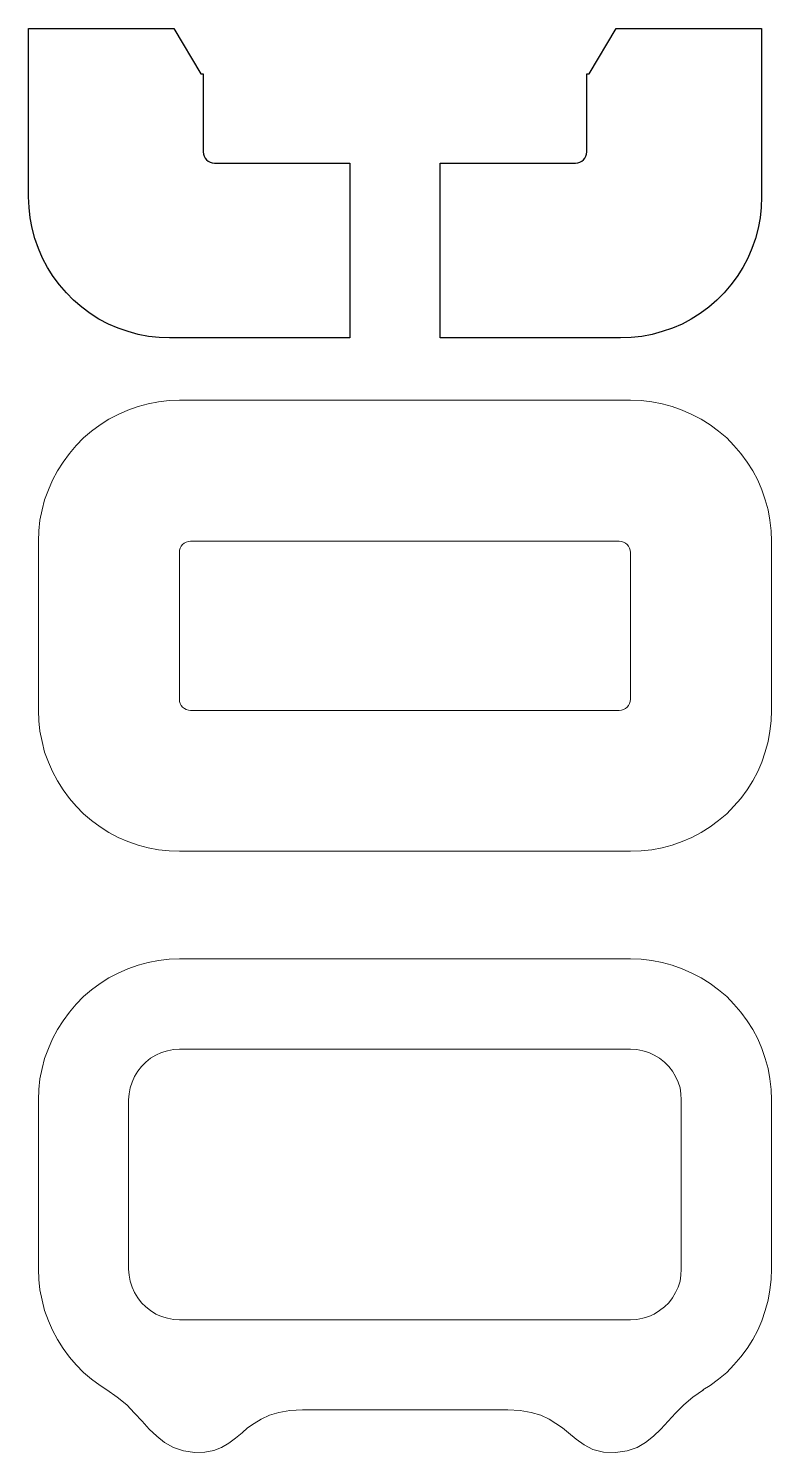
# Model space of a CAD drawing. Header units: centimetres. Extents: x -9.5 to 10, y -8.8 to 10.
# Drawn here: x 3.68 to 9.95, y -8.64 to 3.4 of the extents above; entities that cross this region are included whole.
import ezdxf

# ---------------------------------------------------------------- set-up
doc = ezdxf.new("R2010")
doc.units = ezdxf.units.CM
doc.header["$MEASUREMENT"] = 0
doc.layers.add('layer 1', color=7, linetype='Continuous')

msp = doc.modelspace()

# ---------------------------------------------------------------- linework, layer by layer
at = {"layer": 'layer 1', "color": 7, "lineweight": 25}
for points in [[(3.67856, 3.39623), (3.67856, 3.39623), (3.67856, 1.97252), (3.67856, 1.97252), (3.67856, 1.97252), (3.67856, 1.97252), (3.68385, 1.88256), (3.68385, 1.88256), (3.68385, 1.88256), (3.68385, 1.88256), (3.69179, 1.79525), (3.69179, 1.79525), (3.69179, 1.79525), (3.69179, 1.79525), (3.71031, 1.70794), (3.71031, 1.70794), (3.71031, 1.70794), (3.71031, 1.70794), (3.73148, 1.6206), (3.73148, 1.6206), (3.73148, 1.6206), (3.73148, 1.6206), (3.76323, 1.53596), (3.76323, 1.53596), (3.76323, 1.53596), (3.76323, 1.53596), (3.79763, 1.45658), (3.79763, 1.45658), (3.79763, 1.45658), (3.79763, 1.45658), (3.83999, 1.3772), (3.83999, 1.3772), (3.83999, 1.3772), (3.83999, 1.3772), (3.88762, 1.30047), (3.88762, 1.30047), (3.88762, 1.30047), (3.88762, 1.30047), (3.94054, 1.22903), (3.94054, 1.22903), (3.94054, 1.22903), (3.94054, 1.22903), (3.99875, 1.16288), (3.99875, 1.16288), (3.99875, 1.16288), (3.99875, 1.16288), (4.0596, 1.09941), (4.0596, 1.09941), (4.0596, 1.09941), (4.0596, 1.09941), (4.12839, 1.0412), (4.12839, 1.0412), (4.12839, 1.0412), (4.12839, 1.0412), (4.19983, 0.98828), (4.19983, 0.98828), (4.19983, 0.98828), (4.19983, 0.98828), (4.27391, 0.94065), (4.27391, 0.94065), (4.27391, 0.94065), (4.27391, 0.94065), (4.35329, 0.89829), (4.35329, 0.89829), (4.35329, 0.89829), (4.35329, 0.89829), (4.43534, 0.86389), (4.43534, 0.86389), (4.43534, 0.86389), (4.43534, 0.86389), (4.52001, 0.83479), (4.52001, 0.83479), (4.52001, 0.83479), (4.52001, 0.83479), (4.60465, 0.81098), (4.60465, 0.81098), (4.60465, 0.81098), (4.60465, 0.81098), (4.69199, 0.7951), (4.69199, 0.7951), (4.69199, 0.7951), (4.69199, 0.7951), (4.78192, 0.78452), (4.78192, 0.78452), (4.78192, 0.78452), (4.78192, 0.78452), (4.86923, 0.78187), (4.86923, 0.78187), (4.86923, 0.78187), (4.86923, 0.78187), (6.39328, 0.78189), (6.39328, 0.78189), (6.39328, 0.78189), (6.39328, 0.78189), (6.39328, 2.25826), (6.39328, 2.25826), (6.39328, 2.25826), (6.39328, 2.25826), (5.25025, 2.25826), (5.25025, 2.25826), (5.25025, 2.25826), (5.19765, 2.25826), (5.155, 2.30088), (5.155, 2.35351), (5.155, 2.35351), (5.155, 2.35351), (5.155, 3.01315), (5.155, 3.01315), (5.155, 3.01315), (5.155, 3.01315), (5.13481, 3.01315), (5.13481, 3.01315), (5.13481, 3.01315), (5.13481, 3.01315), (4.90704, 3.39623), (4.90704, 3.39623), (4.90704, 3.39623), (4.90704, 3.39623), (3.67856, 3.39623), (3.67856, 3.39623)], [(7.15528, 0.78189), (7.15528, 0.78189), (8.67923, 0.78191), (8.67923, 0.78191), (8.67923, 0.78191), (8.67923, 0.78191), (8.76919, 0.78456), (8.76919, 0.78456), (8.76919, 0.78456), (8.76919, 0.78456), (8.85915, 0.79514), (8.85915, 0.79514), (8.85915, 0.79514), (8.85915, 0.79514), (8.94646, 0.81102), (8.94646, 0.81102), (8.94646, 0.81102), (8.94646, 0.81102), (9.03113, 0.83483), (9.03113, 0.83483), (9.03113, 0.83483), (9.03113, 0.83483), (9.11577, 0.86393), (9.11577, 0.86393), (9.11577, 0.86393), (9.11577, 0.86393), (9.19782, 0.89833), (9.19782, 0.89833), (9.19782, 0.89833), (9.19782, 0.89833), (9.27452, 0.94069), (9.27452, 0.94069), (9.27452, 0.94069), (9.27452, 0.94069), (9.35125, 0.98832), (9.35125, 0.98832), (9.35125, 0.98832), (9.35125, 0.98832), (9.42269, 1.04124), (9.42269, 1.04124), (9.42269, 1.04124), (9.42269, 1.04124), (9.49148, 1.09945), (9.49148, 1.09945), (9.49148, 1.09945), (9.49148, 1.09945), (9.55233, 1.16292), (9.55233, 1.16292), (9.55233, 1.16292), (9.55233, 1.16292), (9.61054, 1.22907), (9.61054, 1.22907), (9.61054, 1.22907), (9.61054, 1.22907), (9.66346, 1.30051), (9.66346, 1.30051), (9.66346, 1.30051), (9.66346, 1.30051), (9.71109, 1.37724), (9.71109, 1.37724), (9.71109, 1.37724), (9.71109, 1.37724), (9.75345, 1.45662), (9.75345, 1.45662), (9.75345, 1.45662), (9.75345, 1.45662), (9.78785, 1.536), (9.78785, 1.536), (9.78785, 1.536), (9.78785, 1.536), (9.81695, 1.62064), (9.81695, 1.62064), (9.81695, 1.62064), (9.81695, 1.62064), (9.84076, 1.70798), (9.84076, 1.70798), (9.84076, 1.70798), (9.84076, 1.70798), (9.85664, 1.79529), (9.85664, 1.79529), (9.85664, 1.79529), (9.85664, 1.79529), (9.86722, 1.8826), (9.86722, 1.8826), (9.86722, 1.8826), (9.86722, 1.8826), (9.86987, 1.97256), (9.86987, 1.97256), (9.86987, 1.97256), (9.86987, 1.97256), (9.86987, 3.39623), (9.86987, 3.39623), (9.86987, 3.39623), (9.86987, 3.39623), (8.64147, 3.39623), (8.64147, 3.39623), (8.64147, 3.39623), (8.64147, 3.39623), (8.41372, 3.01315), (8.41372, 3.01315), (8.41372, 3.01315), (8.41372, 3.01315), (8.39353, 3.01315), (8.39353, 3.01315), (8.39353, 3.01315), (8.39353, 3.01315), (8.39353, 2.35351), (8.39353, 2.35351), (8.39353, 2.35351), (8.39353, 2.30091), (8.35085, 2.25826), (8.29823, 2.25826), (8.29823, 2.25826), (8.29823, 2.25826), (7.15528, 2.25826), (7.15528, 2.25826), (7.15528, 2.25826), (7.15528, 2.25826), (7.15528, 0.78189), (7.15528, 0.78189)]]:
    msp.add_open_spline(points, degree=3, knots=[0, 0, 0, 0, 0.03225806, 0.03225806, 0.03225806, 0.03225806, 0.06451613, 0.06451613, 0.06451613, 0.06451613, 0.09677419, 0.09677419, 0.09677419, 0.09677419, 0.12903226, 0.12903226, 0.12903226, 0.12903226, 0.16129032, 0.16129032, 0.16129032, 0.16129032, 0.19354839, 0.19354839, 0.19354839, 0.19354839, 0.22580645, 0.22580645, 0.22580645, 0.22580645, 0.25806452, 0.25806452, 0.25806452, 0.25806452, 0.29032258, 0.29032258, 0.29032258, 0.29032258, 0.32258065, 0.32258065, 0.32258065, 0.32258065, 0.35483871, 0.35483871, 0.35483871, 0.35483871, 0.38709677, 0.38709677, 0.38709677, 0.38709677, 0.41935484, 0.41935484, 0.41935484, 0.41935484, 0.4516129, 0.4516129, 0.4516129, 0.4516129, 0.48387097, 0.48387097, 0.48387097, 0.48387097, 0.51612903, 0.51612903, 0.51612903, 0.51612903, 0.5483871, 0.5483871, 0.5483871, 0.5483871, 0.58064516, 0.58064516, 0.58064516, 0.58064516, 0.61290323, 0.61290323, 0.61290323, 0.61290323, 0.64516129, 0.64516129, 0.64516129, 0.64516129, 0.67741935, 0.67741935, 0.67741935, 0.67741935, 0.70967742, 0.70967742, 0.70967742, 0.70967742, 0.74193548, 0.74193548, 0.74193548, 0.74193548, 0.77419355, 0.77419355, 0.77419355, 0.77419355, 0.80645161, 0.80645161, 0.80645161, 0.80645161, 0.83870968, 0.83870968, 0.83870968, 0.83870968, 0.87096774, 0.87096774, 0.87096774, 0.87096774, 0.90322581, 0.90322581, 0.90322581, 0.90322581, 0.93548387, 0.93548387, 0.93548387, 0.93548387, 1, 1, 1, 1], dxfattribs=at)
at = {"layer": 'layer 1', "color": 7, "lineweight": 13}
for points, knots in [([(9.9506, -0.84885), (9.9506, -0.84885), (9.94004, -0.75889), (9.94004, -0.75889), (9.94004, -0.75889), (9.94004, -0.75889), (9.92414, -0.67158), (9.92414, -0.67158), (9.92414, -0.67158), (9.92414, -0.67158), (9.90035, -0.58691), (9.90035, -0.58691), (9.90035, -0.58691), (9.90035, -0.58691), (9.87122, -0.50224), (9.87122, -0.50224), (9.87122, -0.50224), (9.87122, -0.50224), (9.83685, -0.42022), (9.83685, -0.42022), (9.83685, -0.42022), (9.83685, -0.42022), (9.79449, -0.34084), (9.79449, -0.34084), (9.79449, -0.34084), (9.79449, -0.34084), (9.74686, -0.26676), (9.74686, -0.26676), (9.74686, -0.26676), (9.74686, -0.26676), (9.69394, -0.19532), (9.69394, -0.19532), (9.69394, -0.19532), (9.69394, -0.19532), (9.63573, -0.12653), (9.63573, -0.12653), (9.63573, -0.12653), (9.63573, -0.12653), (9.57488, -0.06303), (9.57488, -0.06303), (9.57488, -0.06303), (9.57488, -0.06303), (9.50609, -0.00482), (9.50609, -0.00482), (9.50609, -0.00482), (9.50609, -0.00482), (9.43463, 0.0481), (9.43463, 0.0481), (9.43463, 0.0481), (9.43463, 0.0481), (9.35793, 0.09573), (9.35793, 0.09573), (9.35793, 0.09573), (9.35793, 0.09573), (9.28123, 0.13542), (9.28123, 0.13542), (9.28123, 0.13542), (9.28123, 0.13542), (9.19918, 0.17246), (9.19918, 0.17246), (9.19918, 0.17246), (9.19918, 0.17246), (9.11451, 0.20156), (9.11451, 0.20156), (9.11451, 0.20156), (9.11451, 0.20156), (9.02987, 0.22537), (9.02987, 0.22537), (9.02987, 0.22537), (9.02987, 0.22537), (8.94253, 0.24125), (8.94253, 0.24125), (8.94253, 0.24125), (8.94253, 0.24125), (8.85257, 0.25183), (8.85257, 0.25183), (8.85257, 0.25183), (8.85257, 0.25183), (8.76264, 0.25448), (8.76264, 0.25448), (8.76264, 0.25448), (8.76264, 0.25448), (4.95264, 0.25446), (4.95264, 0.25446), (4.95264, 0.25446), (4.95264, 0.25446), (4.86533, 0.25181), (4.86533, 0.25181), (4.86533, 0.25181), (4.86533, 0.25181), (4.77537, 0.24123), (4.77537, 0.24123), (4.77537, 0.24123), (4.77537, 0.24123), (4.68806, 0.22535), (4.68806, 0.22535), (4.68806, 0.22535), (4.68806, 0.22535), (4.60339, 0.20154), (4.60339, 0.20154), (4.60339, 0.20154), (4.60339, 0.20154), (4.51875, 0.17244), (4.51875, 0.17244), (4.51875, 0.17244), (4.51875, 0.17244), (4.4367, 0.1354), (4.4367, 0.1354), (4.4367, 0.1354), (4.4367, 0.1354), (4.35732, 0.09571), (4.35732, 0.09571), (4.35732, 0.09571), (4.35732, 0.09571), (4.28324, 0.04808), (4.28324, 0.04808), (4.28324, 0.04808), (4.28324, 0.04808), (4.2118, -0.00484), (4.2118, -0.00484), (4.2118, -0.00484), (4.2118, -0.00484), (4.14298, -0.06305), (4.14298, -0.06305), (4.14298, -0.06305), (4.14298, -0.06305), (4.08215, -0.12655), (4.08215, -0.12655), (4.08215, -0.12655), (4.08215, -0.12655), (4.02392, -0.19534), (4.02392, -0.19534), (4.02392, -0.19534), (4.02392, -0.19534), (3.971, -0.26678), (3.971, -0.26678), (3.971, -0.26678), (3.971, -0.26678), (3.9234, -0.34086), (3.9234, -0.34086), (3.9234, -0.34086), (3.9234, -0.34086), (3.88104, -0.42024), (3.88104, -0.42024), (3.88104, -0.42024), (3.88104, -0.42024), (3.84664, -0.50226), (3.84664, -0.50226), (3.84664, -0.50226), (3.84664, -0.50226), (3.81489, -0.58693), (3.81489, -0.58693), (3.81489, -0.58693), (3.81489, -0.58693), (3.79372, -0.6716), (3.79372, -0.6716), (3.79372, -0.6716), (3.79372, -0.6716), (3.7752, -0.75891), (3.7752, -0.75891), (3.7752, -0.75891), (3.7752, -0.75891), (3.76726, -0.84887), (3.76726, -0.84887), (3.76726, -0.84887), (3.76726, -0.84887), (3.76197, -0.93618), (3.76197, -0.93618), (3.76197, -0.93618), (3.76197, -0.93618), (3.76197, -2.36493), (3.76197, -2.36493), (3.76197, -2.36493), (3.76197, -2.36493), (3.76726, -2.45489), (3.76726, -2.45489), (3.76726, -2.45489), (3.76726, -2.45489), (3.7752, -2.5422), (3.7752, -2.5422), (3.7752, -2.5422), (3.7752, -2.5422), (3.79372, -2.62951), (3.79372, -2.62951), (3.79372, -2.62951), (3.79372, -2.62951), (3.81489, -2.71685), (3.81489, -2.71685), (3.81489, -2.71685), (3.81489, -2.71685), (3.84664, -2.80149), (3.84664, -2.80149), (3.84664, -2.80149), (3.84664, -2.80149), (3.88104, -2.88087), (3.88104, -2.88087), (3.88104, -2.88087), (3.88104, -2.88087), (3.9234, -2.96025), (3.9234, -2.96025), (3.9234, -2.96025), (3.9234, -2.96025), (3.971, -3.03698), (3.971, -3.03698), (3.971, -3.03698), (3.971, -3.03698), (4.02392, -3.10842), (4.02392, -3.10842), (4.02392, -3.10842), (4.02392, -3.10842), (4.08215, -3.17457), (4.08215, -3.17457), (4.08215, -3.17457), (4.08215, -3.17457), (4.14298, -3.23804), (4.14298, -3.23804), (4.14298, -3.23804), (4.14298, -3.23804), (4.2118, -3.29625), (4.2118, -3.29625), (4.2118, -3.29625), (4.2118, -3.29625), (4.28324, -3.34917), (4.28324, -3.34917), (4.28324, -3.34917), (4.28324, -3.34917), (4.35732, -3.3968), (4.35732, -3.3968), (4.35732, -3.3968), (4.35732, -3.3968), (4.4367, -3.43916), (4.4367, -3.43916), (4.4367, -3.43916), (4.4367, -3.43916), (4.51875, -3.47356), (4.51875, -3.47356), (4.51875, -3.47356), (4.51875, -3.47356), (4.60339, -3.50266), (4.60339, -3.50266), (4.60339, -3.50266), (4.60339, -3.50266), (4.68806, -3.52647), (4.68806, -3.52647), (4.68806, -3.52647), (4.68806, -3.52647), (4.77537, -3.54235), (4.77537, -3.54235), (4.77537, -3.54235), (4.77537, -3.54235), (4.86533, -3.55293), (4.86533, -3.55293), (4.86533, -3.55293), (4.86533, -3.55293), (4.95264, -3.55558), (4.95264, -3.55558), (4.95264, -3.55558), (4.95264, -3.55558), (8.76264, -3.55554), (8.76264, -3.55554), (8.76264, -3.55554), (8.76264, -3.55554), (8.85257, -3.55289), (8.85257, -3.55289), (8.85257, -3.55289), (8.85257, -3.55289), (8.94253, -3.54231), (8.94253, -3.54231), (8.94253, -3.54231), (8.94253, -3.54231), (9.02987, -3.52643), (9.02987, -3.52643), (9.02987, -3.52643), (9.02987, -3.52643), (9.11451, -3.50262), (9.11451, -3.50262), (9.11451, -3.50262), (9.11451, -3.50262), (9.19918, -3.47352), (9.19918, -3.47352), (9.19918, -3.47352), (9.19918, -3.47352), (9.28123, -3.43912), (9.28123, -3.43912), (9.28123, -3.43912), (9.28123, -3.43912), (9.35793, -3.39676), (9.35793, -3.39676), (9.35793, -3.39676), (9.35793, -3.39676), (9.43463, -3.34913), (9.43463, -3.34913), (9.43463, -3.34913), (9.43463, -3.34913), (9.50609, -3.29621), (9.50609, -3.29621), (9.50609, -3.29621), (9.50609, -3.29621), (9.57488, -3.238), (9.57488, -3.238), (9.57488, -3.238), (9.57488, -3.238), (9.63573, -3.17453), (9.63573, -3.17453), (9.63573, -3.17453), (9.63573, -3.17453), (9.69394, -3.10838), (9.69394, -3.10838), (9.69394, -3.10838), (9.69394, -3.10838), (9.74686, -3.03694), (9.74686, -3.03694), (9.74686, -3.03694), (9.74686, -3.03694), (9.79449, -2.96021), (9.79449, -2.96021), (9.79449, -2.96021), (9.79449, -2.96021), (9.83685, -2.88083), (9.83685, -2.88083), (9.83685, -2.88083), (9.83685, -2.88083), (9.87122, -2.80145), (9.87122, -2.80145), (9.87122, -2.80145), (9.87122, -2.80145), (9.90035, -2.71681), (9.90035, -2.71681), (9.90035, -2.71681), (9.90035, -2.71681), (9.92414, -2.62947), (9.92414, -2.62947), (9.92414, -2.62947), (9.92414, -2.62947), (9.94004, -2.54216), (9.94004, -2.54216), (9.94004, -2.54216), (9.94004, -2.54216), (9.9506, -2.45485), (9.9506, -2.45485), (9.9506, -2.45485), (9.9506, -2.45485), (9.95327, -2.36489), (9.95327, -2.36489), (9.95327, -2.36489), (9.95327, -2.36489), (9.95327, -0.93614), (9.95327, -0.93614), (9.95327, -0.93614), (9.95327, -0.93614), (9.9506, -0.84885), (9.9506, -0.84885)], [0, 0, 0, 0, 0.01123596, 0.01123596, 0.01123596, 0.01123596, 0.02247191, 0.02247191, 0.02247191, 0.02247191, 0.03370787, 0.03370787, 0.03370787, 0.03370787, 0.04494382, 0.04494382, 0.04494382, 0.04494382, 0.05617978, 0.05617978, 0.05617978, 0.05617978, 0.06741573, 0.06741573, 0.06741573, 0.06741573, 0.07865169, 0.07865169, 0.07865169, 0.07865169, 0.08988764, 0.08988764, 0.08988764, 0.08988764, 0.1011236, 0.1011236, 0.1011236, 0.1011236, 0.11235955, 0.11235955, 0.11235955, 0.11235955, 0.12359551, 0.12359551, 0.12359551, 0.12359551, 0.13483146, 0.13483146, 0.13483146, 0.13483146, 0.14606742, 0.14606742, 0.14606742, 0.14606742, 0.15730337, 0.15730337, 0.15730337, 0.15730337, 0.16853933, 0.16853933, 0.16853933, 0.16853933, 0.17977528, 0.17977528, 0.17977528, 0.17977528, 0.19101124, 0.19101124, 0.19101124, 0.19101124, 0.20224719, 0.20224719, 0.20224719, 0.20224719, 0.21348315, 0.21348315, 0.21348315, 0.21348315, 0.2247191, 0.2247191, 0.2247191, 0.2247191, 0.23595506, 0.23595506, 0.23595506, 0.23595506, 0.24719101, 0.24719101, 0.24719101, 0.24719101, 0.25842697, 0.25842697, 0.25842697, 0.25842697, 0.26966292, 0.26966292, 0.26966292, 0.26966292, 0.28089888, 0.28089888, 0.28089888, 0.28089888, 0.29213483, 0.29213483, 0.29213483, 0.29213483, 0.30337079, 0.30337079, 0.30337079, 0.30337079, 0.31460674, 0.31460674, 0.31460674, 0.31460674, 0.3258427, 0.3258427, 0.3258427, 0.3258427, 0.33707865, 0.33707865, 0.33707865, 0.33707865, 0.34831461, 0.34831461, 0.34831461, 0.34831461, 0.35955056, 0.35955056, 0.35955056, 0.35955056, 0.37078652, 0.37078652, 0.37078652, 0.37078652, 0.38202247, 0.38202247, 0.38202247, 0.38202247, 0.39325843, 0.39325843, 0.39325843, 0.39325843, 0.40449438, 0.40449438, 0.40449438, 0.40449438, 0.41573034, 0.41573034, 0.41573034, 0.41573034, 0.42696629, 0.42696629, 0.42696629, 0.42696629, 0.43820225, 0.43820225, 0.43820225, 0.43820225, 0.4494382, 0.4494382, 0.4494382, 0.4494382, 0.46067416, 0.46067416, 0.46067416, 0.46067416, 0.47191011, 0.47191011, 0.47191011, 0.47191011, 0.48314607, 0.48314607, 0.48314607, 0.48314607, 0.49438202, 0.49438202, 0.49438202, 0.49438202, 0.50561798, 0.50561798, 0.50561798, 0.50561798, 0.51685393, 0.51685393, 0.51685393, 0.51685393, 0.52808989, 0.52808989, 0.52808989, 0.52808989, 0.53932584, 0.53932584, 0.53932584, 0.53932584, 0.5505618, 0.5505618, 0.5505618, 0.5505618, 0.56179775, 0.56179775, 0.56179775, 0.56179775, 0.57303371, 0.57303371, 0.57303371, 0.57303371, 0.58426966, 0.58426966, 0.58426966, 0.58426966, 0.59550562, 0.59550562, 0.59550562, 0.59550562, 0.60674157, 0.60674157, 0.60674157, 0.60674157, 0.61797753, 0.61797753, 0.61797753, 0.61797753, 0.62921348, 0.62921348, 0.62921348, 0.62921348, 0.64044944, 0.64044944, 0.64044944, 0.64044944, 0.65168539, 0.65168539, 0.65168539, 0.65168539, 0.66292135, 0.66292135, 0.66292135, 0.66292135, 0.6741573, 0.6741573, 0.6741573, 0.6741573, 0.68539326, 0.68539326, 0.68539326, 0.68539326, 0.69662921, 0.69662921, 0.69662921, 0.69662921, 0.70786517, 0.70786517, 0.70786517, 0.70786517, 0.71910112, 0.71910112, 0.71910112, 0.71910112, 0.73033708, 0.73033708, 0.73033708, 0.73033708, 0.74157303, 0.74157303, 0.74157303, 0.74157303, 0.75280899, 0.75280899, 0.75280899, 0.75280899, 0.76404494, 0.76404494, 0.76404494, 0.76404494, 0.7752809, 0.7752809, 0.7752809, 0.7752809, 0.78651685, 0.78651685, 0.78651685, 0.78651685, 0.79775281, 0.79775281, 0.79775281, 0.79775281, 0.80898876, 0.80898876, 0.80898876, 0.80898876, 0.82022472, 0.82022472, 0.82022472, 0.82022472, 0.83146067, 0.83146067, 0.83146067, 0.83146067, 0.84269663, 0.84269663, 0.84269663, 0.84269663, 0.85393258, 0.85393258, 0.85393258, 0.85393258, 0.86516854, 0.86516854, 0.86516854, 0.86516854, 0.87640449, 0.87640449, 0.87640449, 0.87640449, 0.88764045, 0.88764045, 0.88764045, 0.88764045, 0.8988764, 0.8988764, 0.8988764, 0.8988764, 0.91011236, 0.91011236, 0.91011236, 0.91011236, 0.92134831, 0.92134831, 0.92134831, 0.92134831, 0.93258427, 0.93258427, 0.93258427, 0.93258427, 0.94382022, 0.94382022, 0.94382022, 0.94382022, 0.95505618, 0.95505618, 0.95505618, 0.95505618, 0.96629213, 0.96629213, 0.96629213, 0.96629213, 0.97752809, 0.97752809, 0.97752809, 0.97752809, 1, 1, 1, 1]), ([(8.76262, -2.26966), (8.76262, -2.32226), (8.71997, -2.36491), (8.66734, -2.36491), (8.66734, -2.36491), (8.66734, -2.36491), (5.04789, -2.36491), (5.04789, -2.36491), (5.04789, -2.36491), (4.99529, -2.36491), (4.95261, -2.32229), (4.95261, -2.26966), (4.95261, -2.26966), (4.95261, -2.26966), (4.95261, -1.03141), (4.95261, -1.03141), (4.95261, -1.03141), (4.95261, -0.97881), (4.99526, -0.93616), (5.04789, -0.93616), (5.04789, -0.93616), (5.04789, -0.93616), (8.66737, -0.93616), (8.66737, -0.93616), (8.66737, -0.93616), (8.71997, -0.93616), (8.76265, -0.97881), (8.76265, -1.03141), (8.76265, -1.03141), (8.76265, -1.03141), (8.76264, -2.26966), (8.76264, -2.26966), (8.76264, -2.26966), (8.76264, -2.26966), (8.76262, -2.26966), (8.76262, -2.26966)], [0, 0, 0, 0, 0.1, 0.1, 0.1, 0.1, 0.2, 0.2, 0.2, 0.2, 0.3, 0.3, 0.3, 0.3, 0.4, 0.4, 0.4, 0.4, 0.5, 0.5, 0.5, 0.5, 0.6, 0.6, 0.6, 0.6, 0.7, 0.7, 0.7, 0.7, 0.8, 0.8, 0.8, 0.8, 1, 1, 1, 1]), ([(9.9506, -5.56899), (9.9506, -5.56899), (9.94004, -5.47906), (9.94004, -5.47906), (9.94004, -5.47906), (9.94004, -5.47906), (9.92414, -5.39172), (9.92414, -5.39172), (9.92414, -5.39172), (9.92414, -5.39172), (9.90035, -5.30708), (9.90035, -5.30708), (9.90035, -5.30708), (9.90035, -5.30708), (9.87122, -5.22241), (9.87122, -5.22241), (9.87122, -5.22241), (9.87122, -5.22241), (9.83685, -5.14036), (9.83685, -5.14036), (9.83685, -5.14036), (9.83685, -5.14036), (9.79449, -5.06098), (9.79449, -5.06098), (9.79449, -5.06098), (9.79449, -5.06098), (9.74686, -4.9869), (9.74686, -4.9869), (9.74686, -4.9869), (9.74686, -4.9869), (9.69394, -4.91546), (9.69394, -4.91546), (9.69394, -4.91546), (9.69394, -4.91546), (9.63573, -4.84667), (9.63573, -4.84667), (9.63573, -4.84667), (9.63573, -4.84667), (9.57488, -4.78317), (9.57488, -4.78317), (9.57488, -4.78317), (9.57488, -4.78317), (9.50609, -4.72499), (9.50609, -4.72499), (9.50609, -4.72499), (9.50609, -4.72499), (9.43463, -4.67207), (9.43463, -4.67207), (9.43463, -4.67207), (9.43463, -4.67207), (9.35793, -4.62442), (9.35793, -4.62442), (9.35793, -4.62442), (9.35793, -4.62442), (9.28123, -4.58473), (9.28123, -4.58473), (9.28123, -4.58473), (9.28123, -4.58473), (9.19918, -4.54771), (9.19918, -4.54771), (9.19918, -4.54771), (9.19918, -4.54771), (9.11451, -4.51858), (9.11451, -4.51858), (9.11451, -4.51858), (9.11451, -4.51858), (9.02987, -4.49479), (9.02987, -4.49479), (9.02987, -4.49479), (9.02987, -4.49479), (8.94253, -4.47889), (8.94253, -4.47889), (8.94253, -4.47889), (8.94253, -4.47889), (8.85257, -4.46833), (8.85257, -4.46833), (8.85257, -4.46833), (8.85257, -4.46833), (8.76264, -4.46566), (8.76264, -4.46566), (8.76264, -4.46566), (8.76264, -4.46566), (4.95264, -4.46568), (4.95264, -4.46568), (4.95264, -4.46568), (4.95264, -4.46568), (4.86533, -4.46835), (4.86533, -4.46835), (4.86533, -4.46835), (4.86533, -4.46835), (4.77537, -4.47891), (4.77537, -4.47891), (4.77537, -4.47891), (4.77537, -4.47891), (4.68806, -4.49481), (4.68806, -4.49481), (4.68806, -4.49481), (4.68806, -4.49481), (4.60339, -4.5186), (4.60339, -4.5186), (4.60339, -4.5186), (4.60339, -4.5186), (4.51875, -4.54773), (4.51875, -4.54773), (4.51875, -4.54773), (4.51875, -4.54773), (4.4367, -4.58475), (4.4367, -4.58475), (4.4367, -4.58475), (4.4367, -4.58475), (4.35732, -4.62444), (4.35732, -4.62444), (4.35732, -4.62444), (4.35732, -4.62444), (4.28324, -4.67209), (4.28324, -4.67209), (4.28324, -4.67209), (4.28324, -4.67209), (4.2118, -4.72501), (4.2118, -4.72501), (4.2118, -4.72501), (4.2118, -4.72501), (4.14298, -4.78319), (4.14298, -4.78319), (4.14298, -4.78319), (4.14298, -4.78319), (4.08215, -4.84669), (4.08215, -4.84669), (4.08215, -4.84669), (4.08215, -4.84669), (4.02392, -4.91548), (4.02392, -4.91548), (4.02392, -4.91548), (4.02392, -4.91548), (3.971, -4.98692), (3.971, -4.98692), (3.971, -4.98692), (3.971, -4.98692), (3.9234, -5.061), (3.9234, -5.061), (3.9234, -5.061), (3.9234, -5.061), (3.88104, -5.14038), (3.88104, -5.14038), (3.88104, -5.14038), (3.88104, -5.14038), (3.84664, -5.22243), (3.84664, -5.22243), (3.84664, -5.22243), (3.84664, -5.22243), (3.81489, -5.3071), (3.81489, -5.3071), (3.81489, -5.3071), (3.81489, -5.3071), (3.79372, -5.39174), (3.79372, -5.39174), (3.79372, -5.39174), (3.79372, -5.39174), (3.7752, -5.47908), (3.7752, -5.47908), (3.7752, -5.47908), (3.7752, -5.47908), (3.76726, -5.56901), (3.76726, -5.56901), (3.76726, -5.56901), (3.76726, -5.56901), (3.76197, -5.65632), (3.76197, -5.65632), (3.76197, -5.65632), (3.76197, -5.65632), (3.76197, -7.08507), (3.76197, -7.08507), (3.76197, -7.08507), (3.76197, -7.08507), (3.76726, -7.17503), (3.76726, -7.17503), (3.76726, -7.17503), (3.76726, -7.17503), (3.7752, -7.26234), (3.7752, -7.26234), (3.7752, -7.26234), (3.7752, -7.26234), (3.79372, -7.34965), (3.79372, -7.34965), (3.79372, -7.34965), (3.79372, -7.34965), (3.81489, -7.43699), (3.81489, -7.43699), (3.81489, -7.43699), (3.81489, -7.43699), (3.84664, -7.52163), (3.84664, -7.52163), (3.84664, -7.52163), (3.84664, -7.52163), (3.88104, -7.60101), (3.88104, -7.60101), (3.88104, -7.60101), (3.88104, -7.60101), (3.9234, -7.68039), (3.9234, -7.68039), (3.9234, -7.68039), (3.9234, -7.68039), (3.971, -7.75712), (3.971, -7.75712), (3.971, -7.75712), (3.971, -7.75712), (4.02392, -7.82856), (4.02392, -7.82856), (4.02392, -7.82856), (4.02392, -7.82856), (4.08215, -7.89471), (4.08215, -7.89471), (4.08215, -7.89471), (4.08215, -7.89471), (4.14298, -7.95818), (4.14298, -7.95818), (4.14298, -7.95818), (4.14298, -7.95818), (4.2118, -8.01639), (4.2118, -8.01639), (4.2118, -8.01639), (4.2118, -8.01639), (4.28324, -8.06931), (4.28324, -8.06931), (4.28324, -8.06931), (4.28324, -8.06931), (4.34126, -8.10662), (4.34126, -8.10662), (4.34126, -8.10662), (4.34126, -8.10662), (4.33877, -8.10636), (4.33877, -8.10636), (4.33877, -8.10636), (4.33877, -8.10636), (4.42873, -8.16721), (4.42873, -8.16721), (4.42873, -8.16721), (4.42873, -8.16721), (4.50811, -8.23336), (4.50811, -8.23336), (4.50811, -8.23336), (4.50811, -8.23336), (4.57426, -8.30215), (4.57426, -8.30215), (4.57426, -8.30215), (4.57426, -8.30215), (4.63776, -8.37097), (4.63776, -8.37097), (4.63776, -8.37097), (4.63776, -8.37097), (4.69861, -8.43712), (4.69861, -8.43712), (4.69861, -8.43712), (4.69861, -8.43712), (4.76208, -8.49797), (4.76208, -8.49797), (4.76208, -8.49797), (4.76208, -8.49797), (4.82823, -8.55089), (4.82823, -8.55089), (4.82823, -8.55089), (4.82823, -8.55089), (4.90234, -8.59322), (4.90234, -8.59322), (4.90234, -8.59322), (4.90234, -8.59322), (4.98698, -8.62235), (4.98698, -8.62235), (4.98698, -8.62235), (4.98698, -8.62235), (5.08226, -8.63558), (5.08226, -8.63558), (5.08226, -8.63558), (5.08226, -8.63558), (5.16693, -8.63291), (5.16693, -8.63291), (5.16693, -8.63291), (5.16693, -8.63291), (5.24363, -8.61968), (5.24363, -8.61968), (5.24363, -8.61968), (5.24363, -8.61968), (5.30978, -8.59322), (5.30978, -8.59322), (5.30978, -8.59322), (5.30978, -8.59322), (5.37063, -8.5562), (5.37063, -8.5562), (5.37063, -8.5562), (5.37063, -8.5562), (5.42622, -8.51384), (5.42622, -8.51384), (5.42622, -8.51384), (5.42622, -8.51384), (5.48178, -8.46889), (5.48178, -8.46889), (5.48178, -8.46889), (5.48178, -8.46889), (5.52941, -8.42653), (5.52941, -8.42653), (5.52941, -8.42653), (5.52941, -8.42653), (5.585, -8.38951), (5.585, -8.38951), (5.585, -8.38951), (5.585, -8.38951), (5.64321, -8.35247), (5.64321, -8.35247), (5.64321, -8.35247), (5.64321, -8.35247), (5.71462, -8.32072), (5.71462, -8.32072), (5.71462, -8.32072), (5.71462, -8.32072), (5.794, -8.29693), (5.794, -8.29693), (5.794, -8.29693), (5.794, -8.29693), (5.8866, -8.28103), (5.8866, -8.28103), (5.8866, -8.28103), (5.8866, -8.28103), (5.99243, -8.27574), (5.99243, -8.27574), (5.99243, -8.27574), (5.99243, -8.27574), (7.72545, -8.2757), (7.72545, -8.2757), (7.72545, -8.2757), (7.72545, -8.2757), (7.83128, -8.28099), (7.83128, -8.28099), (7.83128, -8.28099), (7.83128, -8.28099), (7.92388, -8.29689), (7.92388, -8.29689), (7.92388, -8.29689), (7.92388, -8.29689), (8.00593, -8.32068), (8.00593, -8.32068), (8.00593, -8.32068), (8.00593, -8.32068), (8.07472, -8.35243), (8.07472, -8.35243), (8.07472, -8.35243), (8.07472, -8.35243), (8.13293, -8.38947), (8.13293, -8.38947), (8.13293, -8.38947), (8.13293, -8.38947), (8.18849, -8.42649), (8.18849, -8.42649), (8.18849, -8.42649), (8.18849, -8.42649), (8.23876, -8.46885), (8.23876, -8.46885), (8.23876, -8.46885), (8.23876, -8.46885), (8.30491, -8.52177), (8.30491, -8.52177), (8.30491, -8.52177), (8.30491, -8.52177), (8.37106, -8.57201), (8.37106, -8.57201), (8.37106, -8.57201), (8.37106, -8.57201), (8.44514, -8.60905), (8.44514, -8.60905), (8.44514, -8.60905), (8.44514, -8.60905), (8.5351, -8.63284), (8.5351, -8.63284), (8.5351, -8.63284), (8.5351, -8.63284), (8.63564, -8.63551), (8.63564, -8.63551), (8.63564, -8.63551), (8.63564, -8.63551), (8.73351, -8.62228), (8.73351, -8.62228), (8.73351, -8.62228), (8.73351, -8.62228), (8.8182, -8.59315), (8.8182, -8.59315), (8.8182, -8.59315), (8.8182, -8.59315), (8.88961, -8.55082), (8.88961, -8.55082), (8.88961, -8.55082), (8.88961, -8.55082), (8.95576, -8.4979), (8.95576, -8.4979), (8.95576, -8.4979), (8.95576, -8.4979), (9.01926, -8.43705), (9.01926, -8.43705), (9.01926, -8.43705), (9.01926, -8.43705), (9.08009, -8.3709), (9.08009, -8.3709), (9.08009, -8.3709), (9.08009, -8.3709), (9.14359, -8.30208), (9.14359, -8.30208), (9.14359, -8.30208), (9.14359, -8.30208), (9.21238, -8.23329), (9.21238, -8.23329), (9.21238, -8.23329), (9.21238, -8.23329), (9.28911, -8.16714), (9.28911, -8.16714), (9.28911, -8.16714), (9.28911, -8.16714), (9.37907, -8.10629), (9.37907, -8.10629), (9.37907, -8.10629), (9.37907, -8.10629), (9.3741, -8.10682), (9.3741, -8.10682), (9.3741, -8.10682), (9.3741, -8.10682), (9.43461, -8.06925), (9.43461, -8.06925), (9.43461, -8.06925), (9.43461, -8.06925), (9.50607, -8.01633), (9.50607, -8.01633), (9.50607, -8.01633), (9.50607, -8.01633), (9.57486, -7.95812), (9.57486, -7.95812), (9.57486, -7.95812), (9.57486, -7.95812), (9.63571, -7.89465), (9.63571, -7.89465), (9.63571, -7.89465), (9.63571, -7.89465), (9.69392, -7.8285), (9.69392, -7.8285), (9.69392, -7.8285), (9.69392, -7.8285), (9.74684, -7.75706), (9.74684, -7.75706), (9.74684, -7.75706), (9.74684, -7.75706), (9.79447, -7.68033), (9.79447, -7.68033), (9.79447, -7.68033), (9.79447, -7.68033), (9.83683, -7.60095), (9.83683, -7.60095), (9.83683, -7.60095), (9.83683, -7.60095), (9.8712, -7.52157), (9.8712, -7.52157), (9.8712, -7.52157), (9.8712, -7.52157), (9.90033, -7.43693), (9.90033, -7.43693), (9.90033, -7.43693), (9.90033, -7.43693), (9.92412, -7.34959), (9.92412, -7.34959), (9.92412, -7.34959), (9.92412, -7.34959), (9.94002, -7.26228), (9.94002, -7.26228), (9.94002, -7.26228), (9.94002, -7.26228), (9.95058, -7.17497), (9.95058, -7.17497), (9.95058, -7.17497), (9.95058, -7.17497), (9.95325, -7.08501), (9.95325, -7.08501), (9.95325, -7.08501), (9.95325, -7.08501), (9.95325, -5.65626), (9.95325, -5.65626), (9.95325, -5.65626), (9.95325, -5.65626), (9.9506, -5.56899), (9.9506, -5.56899)], [0, 0, 0, 0, 0.00819672, 0.00819672, 0.00819672, 0.00819672, 0.01639344, 0.01639344, 0.01639344, 0.01639344, 0.02459016, 0.02459016, 0.02459016, 0.02459016, 0.03278689, 0.03278689, 0.03278689, 0.03278689, 0.04098361, 0.04098361, 0.04098361, 0.04098361, 0.04918033, 0.04918033, 0.04918033, 0.04918033, 0.05737705, 0.05737705, 0.05737705, 0.05737705, 0.06557377, 0.06557377, 0.06557377, 0.06557377, 0.07377049, 0.07377049, 0.07377049, 0.07377049, 0.08196721, 0.08196721, 0.08196721, 0.08196721, 0.09016393, 0.09016393, 0.09016393, 0.09016393, 0.09836066, 0.09836066, 0.09836066, 0.09836066, 0.10655738, 0.10655738, 0.10655738, 0.10655738, 0.1147541, 0.1147541, 0.1147541, 0.1147541, 0.12295082, 0.12295082, 0.12295082, 0.12295082, 0.13114754, 0.13114754, 0.13114754, 0.13114754, 0.13934426, 0.13934426, 0.13934426, 0.13934426, 0.14754098, 0.14754098, 0.14754098, 0.14754098, 0.1557377, 0.1557377, 0.1557377, 0.1557377, 0.16393443, 0.16393443, 0.16393443, 0.16393443, 0.17213115, 0.17213115, 0.17213115, 0.17213115, 0.18032787, 0.18032787, 0.18032787, 0.18032787, 0.18852459, 0.18852459, 0.18852459, 0.18852459, 0.19672131, 0.19672131, 0.19672131, 0.19672131, 0.20491803, 0.20491803, 0.20491803, 0.20491803, 0.21311475, 0.21311475, 0.21311475, 0.21311475, 0.22131148, 0.22131148, 0.22131148, 0.22131148, 0.2295082, 0.2295082, 0.2295082, 0.2295082, 0.23770492, 0.23770492, 0.23770492, 0.23770492, 0.24590164, 0.24590164, 0.24590164, 0.24590164, 0.25409836, 0.25409836, 0.25409836, 0.25409836, 0.26229508, 0.26229508, 0.26229508, 0.26229508, 0.2704918, 0.2704918, 0.2704918, 0.2704918, 0.27868852, 0.27868852, 0.27868852, 0.27868852, 0.28688525, 0.28688525, 0.28688525, 0.28688525, 0.29508197, 0.29508197, 0.29508197, 0.29508197, 0.30327869, 0.30327869, 0.30327869, 0.30327869, 0.31147541, 0.31147541, 0.31147541, 0.31147541, 0.31967213, 0.31967213, 0.31967213, 0.31967213, 0.32786885, 0.32786885, 0.32786885, 0.32786885, 0.33606557, 0.33606557, 0.33606557, 0.33606557, 0.3442623, 0.3442623, 0.3442623, 0.3442623, 0.35245902, 0.35245902, 0.35245902, 0.35245902, 0.36065574, 0.36065574, 0.36065574, 0.36065574, 0.36885246, 0.36885246, 0.36885246, 0.36885246, 0.37704918, 0.37704918, 0.37704918, 0.37704918, 0.3852459, 0.3852459, 0.3852459, 0.3852459, 0.39344262, 0.39344262, 0.39344262, 0.39344262, 0.40163934, 0.40163934, 0.40163934, 0.40163934, 0.40983607, 0.40983607, 0.40983607, 0.40983607, 0.41803279, 0.41803279, 0.41803279, 0.41803279, 0.42622951, 0.42622951, 0.42622951, 0.42622951, 0.43442623, 0.43442623, 0.43442623, 0.43442623, 0.44262295, 0.44262295, 0.44262295, 0.44262295, 0.45081967, 0.45081967, 0.45081967, 0.45081967, 0.45901639, 0.45901639, 0.45901639, 0.45901639, 0.46721311, 0.46721311, 0.46721311, 0.46721311, 0.47540984, 0.47540984, 0.47540984, 0.47540984, 0.48360656, 0.48360656, 0.48360656, 0.48360656, 0.49180328, 0.49180328, 0.49180328, 0.49180328, 0.5, 0.5, 0.5, 0.5, 0.50819672, 0.50819672, 0.50819672, 0.50819672, 0.51639344, 0.51639344, 0.51639344, 0.51639344, 0.52459016, 0.52459016, 0.52459016, 0.52459016, 0.53278689, 0.53278689, 0.53278689, 0.53278689, 0.54098361, 0.54098361, 0.54098361, 0.54098361, 0.54918033, 0.54918033, 0.54918033, 0.54918033, 0.55737705, 0.55737705, 0.55737705, 0.55737705, 0.56557377, 0.56557377, 0.56557377, 0.56557377, 0.57377049, 0.57377049, 0.57377049, 0.57377049, 0.58196721, 0.58196721, 0.58196721, 0.58196721, 0.59016393, 0.59016393, 0.59016393, 0.59016393, 0.59836066, 0.59836066, 0.59836066, 0.59836066, 0.60655738, 0.60655738, 0.60655738, 0.60655738, 0.6147541, 0.6147541, 0.6147541, 0.6147541, 0.62295082, 0.62295082, 0.62295082, 0.62295082, 0.63114754, 0.63114754, 0.63114754, 0.63114754, 0.63934426, 0.63934426, 0.63934426, 0.63934426, 0.64754098, 0.64754098, 0.64754098, 0.64754098, 0.6557377, 0.6557377, 0.6557377, 0.6557377, 0.66393443, 0.66393443, 0.66393443, 0.66393443, 0.67213115, 0.67213115, 0.67213115, 0.67213115, 0.68032787, 0.68032787, 0.68032787, 0.68032787, 0.68852459, 0.68852459, 0.68852459, 0.68852459, 0.69672131, 0.69672131, 0.69672131, 0.69672131, 0.70491803, 0.70491803, 0.70491803, 0.70491803, 0.71311475, 0.71311475, 0.71311475, 0.71311475, 0.72131148, 0.72131148, 0.72131148, 0.72131148, 0.7295082, 0.7295082, 0.7295082, 0.7295082, 0.73770492, 0.73770492, 0.73770492, 0.73770492, 0.74590164, 0.74590164, 0.74590164, 0.74590164, 0.75409836, 0.75409836, 0.75409836, 0.75409836, 0.76229508, 0.76229508, 0.76229508, 0.76229508, 0.7704918, 0.7704918, 0.7704918, 0.7704918, 0.77868852, 0.77868852, 0.77868852, 0.77868852, 0.78688525, 0.78688525, 0.78688525, 0.78688525, 0.79508197, 0.79508197, 0.79508197, 0.79508197, 0.80327869, 0.80327869, 0.80327869, 0.80327869, 0.81147541, 0.81147541, 0.81147541, 0.81147541, 0.81967213, 0.81967213, 0.81967213, 0.81967213, 0.82786885, 0.82786885, 0.82786885, 0.82786885, 0.83606557, 0.83606557, 0.83606557, 0.83606557, 0.8442623, 0.8442623, 0.8442623, 0.8442623, 0.85245902, 0.85245902, 0.85245902, 0.85245902, 0.86065574, 0.86065574, 0.86065574, 0.86065574, 0.86885246, 0.86885246, 0.86885246, 0.86885246, 0.87704918, 0.87704918, 0.87704918, 0.87704918, 0.8852459, 0.8852459, 0.8852459, 0.8852459, 0.89344262, 0.89344262, 0.89344262, 0.89344262, 0.90163934, 0.90163934, 0.90163934, 0.90163934, 0.90983607, 0.90983607, 0.90983607, 0.90983607, 0.91803279, 0.91803279, 0.91803279, 0.91803279, 0.92622951, 0.92622951, 0.92622951, 0.92622951, 0.93442623, 0.93442623, 0.93442623, 0.93442623, 0.94262295, 0.94262295, 0.94262295, 0.94262295, 0.95081967, 0.95081967, 0.95081967, 0.95081967, 0.95901639, 0.95901639, 0.95901639, 0.95901639, 0.96721311, 0.96721311, 0.96721311, 0.96721311, 0.97540984, 0.97540984, 0.97540984, 0.97540984, 0.98360656, 0.98360656, 0.98360656, 0.98360656, 1, 1, 1, 1]), ([(9.19127, -7.08505), (9.19127, -7.08505), (9.18862, -7.13797), (9.18862, -7.13797), (9.18862, -7.13797), (9.18862, -7.13797), (9.18066, -7.18824), (9.18066, -7.18824), (9.18066, -7.18824), (9.18066, -7.18824), (9.16478, -7.23851), (9.16478, -7.23851), (9.16478, -7.23851), (9.16478, -7.23851), (9.14359, -7.28346), (9.14359, -7.28346), (9.14359, -7.28346), (9.14359, -7.28346), (9.11713, -7.32844), (9.11713, -7.32844), (9.11713, -7.32844), (9.11713, -7.32844), (9.08541, -7.3708), (9.08541, -7.3708), (9.08541, -7.3708), (9.08541, -7.3708), (9.04837, -7.4052), (9.04837, -7.4052), (9.04837, -7.4052), (9.04837, -7.4052), (9.00604, -7.43695), (9.00604, -7.43695), (9.00604, -7.43695), (9.00604, -7.43695), (8.96371, -7.46605), (8.96371, -7.46605), (8.96371, -7.46605), (8.96371, -7.46605), (8.91606, -7.48722), (8.91606, -7.48722), (8.91606, -7.48722), (8.91606, -7.48722), (8.86579, -7.50045), (8.86579, -7.50045), (8.86579, -7.50045), (8.86579, -7.50045), (8.81555, -7.51103), (8.81555, -7.51103), (8.81555, -7.51103), (8.81555, -7.51103), (8.76263, -7.51368), (8.76263, -7.51368), (8.76263, -7.51368), (8.76263, -7.51368), (4.95262, -7.51368), (4.95262, -7.51368), (4.95262, -7.51368), (4.95262, -7.51368), (4.90238, -7.51103), (4.90238, -7.51103), (4.90238, -7.51103), (4.90238, -7.51103), (4.85211, -7.50045), (4.85211, -7.50045), (4.85211, -7.50045), (4.85211, -7.50045), (4.80184, -7.48722), (4.80184, -7.48722), (4.80184, -7.48722), (4.80184, -7.48722), (4.75421, -7.46605), (4.75421, -7.46605), (4.75421, -7.46605), (4.75421, -7.46605), (4.70923, -7.43695), (4.70923, -7.43695), (4.70923, -7.43695), (4.70923, -7.43695), (4.66954, -7.4052), (4.66954, -7.4052), (4.66954, -7.4052), (4.66954, -7.4052), (4.6325, -7.3708), (4.6325, -7.3708), (4.6325, -7.3708), (4.6325, -7.3708), (4.60078, -7.32844), (4.60078, -7.32844), (4.60078, -7.32844), (4.60078, -7.32844), (4.57432, -7.28346), (4.57432, -7.28346), (4.57432, -7.28346), (4.57432, -7.28346), (4.55313, -7.23851), (4.55313, -7.23851), (4.55313, -7.23851), (4.55313, -7.23851), (4.53725, -7.18824), (4.53725, -7.18824), (4.53725, -7.18824), (4.53725, -7.18824), (4.52931, -7.13797), (4.52931, -7.13797), (4.52931, -7.13797), (4.52931, -7.13797), (4.52402, -7.08505), (4.52402, -7.08505), (4.52402, -7.08505), (4.52402, -7.08505), (4.52402, -5.6563), (4.52402, -5.6563), (4.52402, -5.6563), (4.52402, -5.6563), (4.52931, -5.60606), (4.52931, -5.60606), (4.52931, -5.60606), (4.52931, -5.60606), (4.53725, -5.55314), (4.53725, -5.55314), (4.53725, -5.55314), (4.53725, -5.55314), (4.55313, -5.50551), (4.55313, -5.50551), (4.55313, -5.50551), (4.55313, -5.50551), (4.57432, -5.45786), (4.57432, -5.45786), (4.57432, -5.45786), (4.57432, -5.45786), (4.60078, -5.41291), (4.60078, -5.41291), (4.60078, -5.41291), (4.60078, -5.41291), (4.6325, -5.37322), (4.6325, -5.37322), (4.6325, -5.37322), (4.6325, -5.37322), (4.66954, -5.33618), (4.66954, -5.33618), (4.66954, -5.33618), (4.66954, -5.33618), (4.70923, -5.30443), (4.70923, -5.30443), (4.70923, -5.30443), (4.70923, -5.30443), (4.75421, -5.27797), (4.75421, -5.27797), (4.75421, -5.27797), (4.75421, -5.27797), (4.80184, -5.2568), (4.80184, -5.2568), (4.80184, -5.2568), (4.80184, -5.2568), (4.85211, -5.24092), (4.85211, -5.24092), (4.85211, -5.24092), (4.85211, -5.24092), (4.90238, -5.23034), (4.90238, -5.23034), (4.90238, -5.23034), (4.90238, -5.23034), (4.95262, -5.22769), (4.95262, -5.22769), (4.95262, -5.22769), (4.95262, -5.22769), (8.76262, -5.2277), (8.76262, -5.2277), (8.76262, -5.2277), (8.76262, -5.2277), (8.81554, -5.23035), (8.81554, -5.23035), (8.81554, -5.23035), (8.81554, -5.23035), (8.86578, -5.24093), (8.86578, -5.24093), (8.86578, -5.24093), (8.86578, -5.24093), (8.91605, -5.25681), (8.91605, -5.25681), (8.91605, -5.25681), (8.91605, -5.25681), (8.9637, -5.27798), (8.9637, -5.27798), (8.9637, -5.27798), (8.9637, -5.27798), (9.00603, -5.30444), (9.00603, -5.30444), (9.00603, -5.30444), (9.00603, -5.30444), (9.04836, -5.33619), (9.04836, -5.33619), (9.04836, -5.33619), (9.04836, -5.33619), (9.0854, -5.37323), (9.0854, -5.37323), (9.0854, -5.37323), (9.0854, -5.37323), (9.11712, -5.41292), (9.11712, -5.41292), (9.11712, -5.41292), (9.11712, -5.41292), (9.14358, -5.45787), (9.14358, -5.45787), (9.14358, -5.45787), (9.14358, -5.45787), (9.16477, -5.50552), (9.16477, -5.50552), (9.16477, -5.50552), (9.16477, -5.50552), (9.18065, -5.55315), (9.18065, -5.55315), (9.18065, -5.55315), (9.18065, -5.55315), (9.18861, -5.60607), (9.18861, -5.60607), (9.18861, -5.60607), (9.18861, -5.60607), (9.19126, -5.65631), (9.19126, -5.65631), (9.19126, -5.65631), (9.19126, -5.65631), (9.19127, -7.08505), (9.19127, -7.08505)], [0, 0, 0, 0, 0.01754386, 0.01754386, 0.01754386, 0.01754386, 0.03508772, 0.03508772, 0.03508772, 0.03508772, 0.05263158, 0.05263158, 0.05263158, 0.05263158, 0.07017544, 0.07017544, 0.07017544, 0.07017544, 0.0877193, 0.0877193, 0.0877193, 0.0877193, 0.10526316, 0.10526316, 0.10526316, 0.10526316, 0.12280702, 0.12280702, 0.12280702, 0.12280702, 0.14035088, 0.14035088, 0.14035088, 0.14035088, 0.15789474, 0.15789474, 0.15789474, 0.15789474, 0.1754386, 0.1754386, 0.1754386, 0.1754386, 0.19298246, 0.19298246, 0.19298246, 0.19298246, 0.21052632, 0.21052632, 0.21052632, 0.21052632, 0.22807018, 0.22807018, 0.22807018, 0.22807018, 0.24561404, 0.24561404, 0.24561404, 0.24561404, 0.26315789, 0.26315789, 0.26315789, 0.26315789, 0.28070175, 0.28070175, 0.28070175, 0.28070175, 0.29824561, 0.29824561, 0.29824561, 0.29824561, 0.31578947, 0.31578947, 0.31578947, 0.31578947, 0.33333333, 0.33333333, 0.33333333, 0.33333333, 0.35087719, 0.35087719, 0.35087719, 0.35087719, 0.36842105, 0.36842105, 0.36842105, 0.36842105, 0.38596491, 0.38596491, 0.38596491, 0.38596491, 0.40350877, 0.40350877, 0.40350877, 0.40350877, 0.42105263, 0.42105263, 0.42105263, 0.42105263, 0.43859649, 0.43859649, 0.43859649, 0.43859649, 0.45614035, 0.45614035, 0.45614035, 0.45614035, 0.47368421, 0.47368421, 0.47368421, 0.47368421, 0.49122807, 0.49122807, 0.49122807, 0.49122807, 0.50877193, 0.50877193, 0.50877193, 0.50877193, 0.52631579, 0.52631579, 0.52631579, 0.52631579, 0.54385965, 0.54385965, 0.54385965, 0.54385965, 0.56140351, 0.56140351, 0.56140351, 0.56140351, 0.57894737, 0.57894737, 0.57894737, 0.57894737, 0.59649123, 0.59649123, 0.59649123, 0.59649123, 0.61403509, 0.61403509, 0.61403509, 0.61403509, 0.63157895, 0.63157895, 0.63157895, 0.63157895, 0.64912281, 0.64912281, 0.64912281, 0.64912281, 0.66666667, 0.66666667, 0.66666667, 0.66666667, 0.68421053, 0.68421053, 0.68421053, 0.68421053, 0.70175439, 0.70175439, 0.70175439, 0.70175439, 0.71929825, 0.71929825, 0.71929825, 0.71929825, 0.73684211, 0.73684211, 0.73684211, 0.73684211, 0.75438596, 0.75438596, 0.75438596, 0.75438596, 0.77192982, 0.77192982, 0.77192982, 0.77192982, 0.78947368, 0.78947368, 0.78947368, 0.78947368, 0.80701754, 0.80701754, 0.80701754, 0.80701754, 0.8245614, 0.8245614, 0.8245614, 0.8245614, 0.84210526, 0.84210526, 0.84210526, 0.84210526, 0.85964912, 0.85964912, 0.85964912, 0.85964912, 0.87719298, 0.87719298, 0.87719298, 0.87719298, 0.89473684, 0.89473684, 0.89473684, 0.89473684, 0.9122807, 0.9122807, 0.9122807, 0.9122807, 0.92982456, 0.92982456, 0.92982456, 0.92982456, 0.94736842, 0.94736842, 0.94736842, 0.94736842, 0.96491228, 0.96491228, 0.96491228, 0.96491228, 1, 1, 1, 1])]:
    msp.add_open_spline(points, degree=3, knots=knots, dxfattribs=at)

doc.saveas('drawing.dxf')
